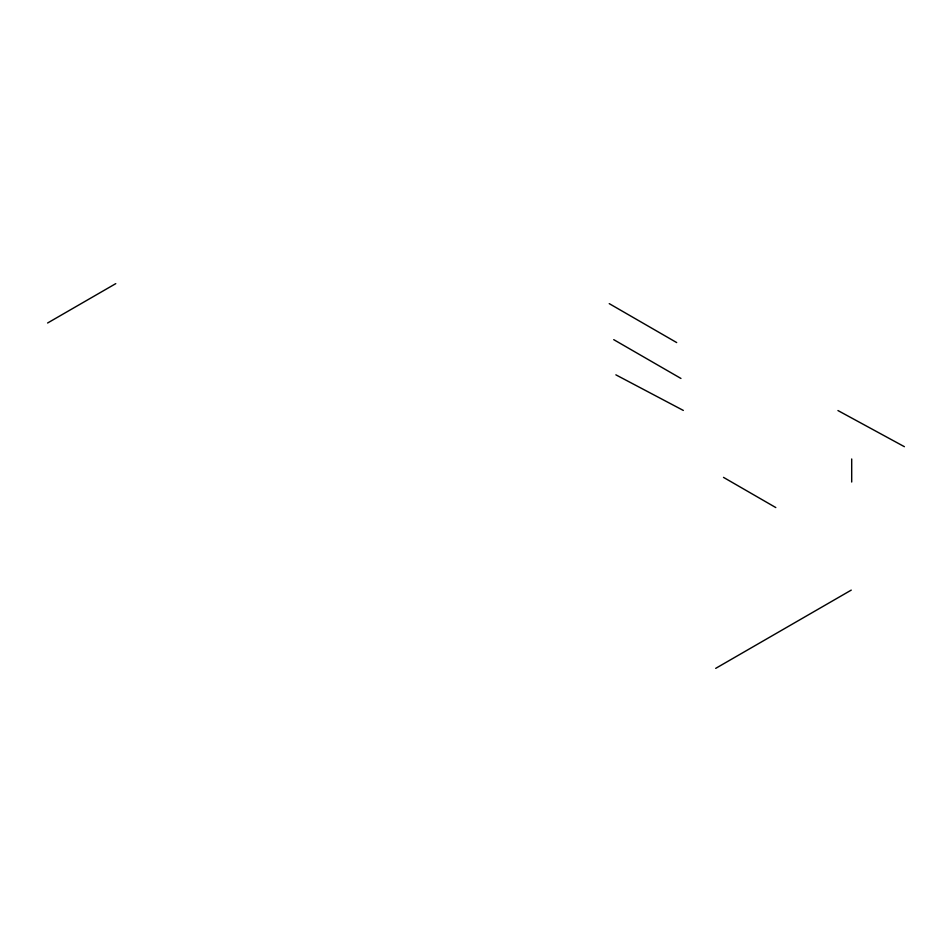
<?xml version="1.0" encoding="UTF-8"?>
<svg xmlns="http://www.w3.org/2000/svg" width="952" height="952" viewBox="0 0 952 952"><rect width="100%" height="100%" fill="white"/><g stroke="black" fill="none" stroke-linecap="round" stroke-linejoin="round"><path stroke-width="1.43" d="M47.6 323.002L115.775 283.636M715.702 668.363L851.255 590.109M615.873 374.838L683.322 410.431M837.95 410.55L904.4 446.69M609.244 303.64L676.682 342.565M613.731 339.65L680.954 378.456M723.508 477.38L775.797 507.559M851.695 458.983L851.695 482.021"/></g></svg>
